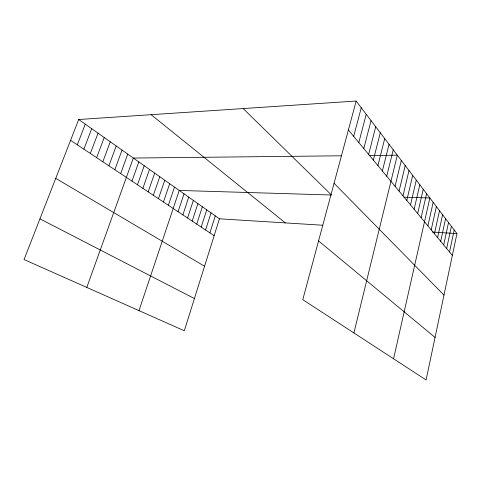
<?xml version="1.0" encoding="UTF-8"?>
<svg xmlns="http://www.w3.org/2000/svg" width="481" height="481" viewBox="0 0 481 481"><rect width="100%" height="100%" fill="white"/><g stroke="black" fill="none" stroke-linecap="round" stroke-linejoin="round"><path stroke-width="0.72" d="M356.162 101.04L456.95 233.592L426.088 379.96L302.783 299.663L356.162 101.04L78.71 119.504L24.05 259.554L184.313 330.772L219.432 218.807L78.71 119.504M449.537 251.978L454.202 229.978M446.651 248.497L451.4 226.292M443.698 244.937L448.526 222.517M440.68 241.3L445.592 218.657M437.596 237.578L442.592 214.712M434.433 233.766L439.52 210.672M431.198 229.864L436.381 206.535M427.886 225.866L433.165 202.309M393.566 358.778L429.87 197.974L403.98 197.198M421.122 217.707L426.593 193.669M417.67 213.546L423.244 189.261M414.129 209.277L419.811 184.746M410.503 204.906L416.293 180.116M406.788 200.421L412.686 175.379M402.982 195.827L408.994 170.521M399.074 191.113L405.206 165.536M395.063 186.279L401.316 160.426M353.908 332.954L397.33 155.183L369.167 155.489M386.724 176.22L393.242 149.801M382.383 170.989L389.039 144.276M377.928 165.608L384.722 138.6M373.346 160.083L380.291 132.774M368.638 154.401L375.733 126.78M363.792 148.557L371.049 120.617M358.802 142.544L366.227 114.28M353.673 136.357L361.267 107.756M209.902 232.852L215.272 215.867M205.591 229.99L211.039 212.879M201.208 227.08L206.728 209.842M196.747 224.116L202.345 206.746M192.202 221.098L197.889 203.601M187.578 218.031L193.35 200.397M182.87 214.905L188.726 197.138M178.072 211.718L184.025 193.819M138.985 310.63L179.233 190.44L331.487 195.015M168.368 205.273L174.501 187.097M163.45 202.014L169.679 183.694M158.447 198.689L164.773 180.237M153.349 195.304L159.776 176.707M148.16 191.859L154.684 173.112M142.869 188.348L149.495 169.456M137.476 184.764L144.21 165.729M131.98 181.115L138.829 161.929M86.79 287.434L133.339 158.051L341.444 155.79M120.665 173.605L127.742 154.1M114.839 169.739L122.036 150.078M108.898 165.789L116.216 145.971M102.832 161.766L110.275 141.781M96.645 157.66L104.221 137.506M90.332 153.463L98.04 133.147M83.88 149.182L91.727 128.692M77.297 144.811L85.287 124.146M219.432 218.807L322.829 225.24M432.419 232.064L456.95 233.592M39.935 218.855L194.42 298.551M55.748 178.349L204.557 266.227M70.575 140.35L214.141 235.666M151.118 114.688L285.371 222.907M318.572 240.909L435.058 337.428M243.182 108.562L330.982 194.522M334.061 183.285L443.981 295.1M348.388 129.978L452.356 255.381"/></g></svg>
